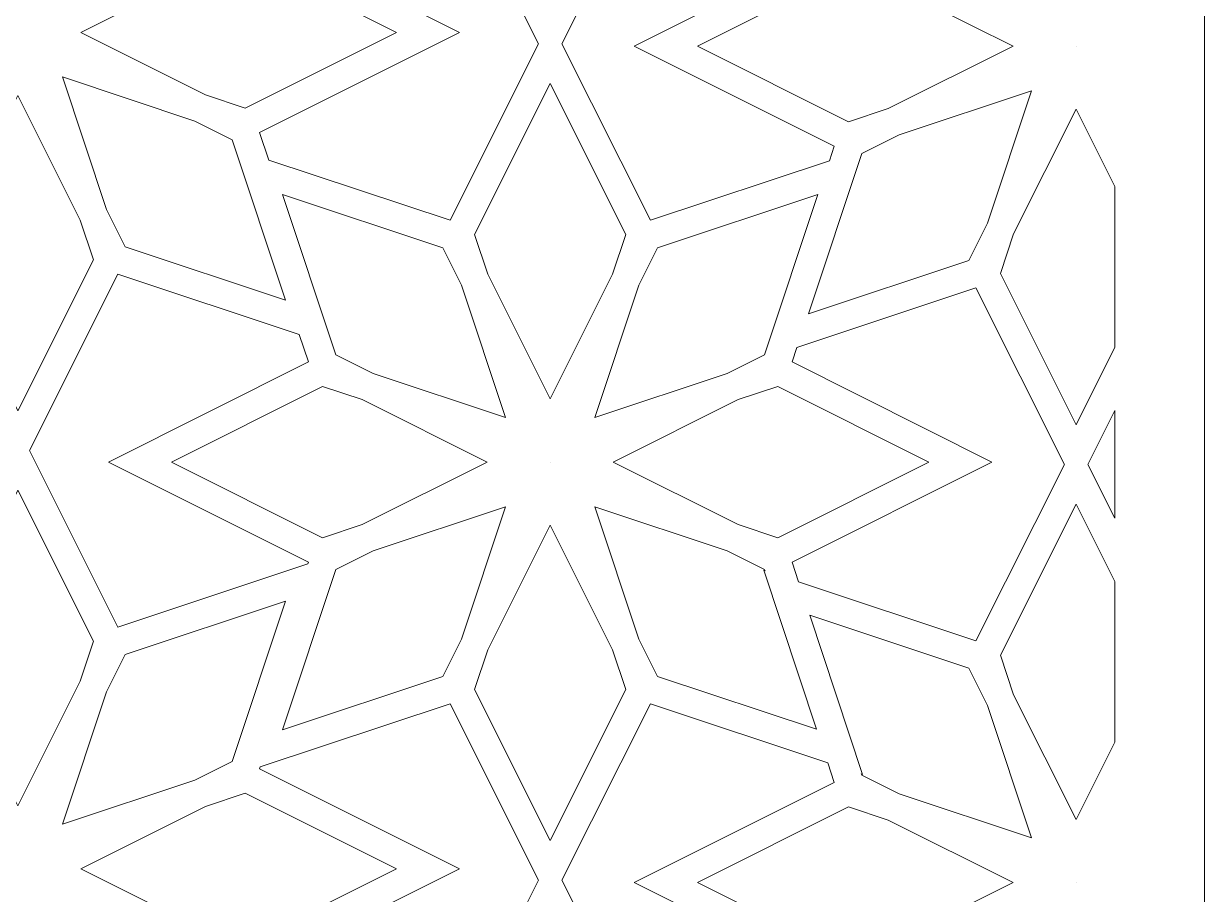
# Model space of a CAD drawing. Header units: centimetres. Extents: x -9.9 to 5.1, y -1.5 to 12.
# Drawn here: x -6.361 to -2.847, y 6.206 to 8.799 of the extents above; entities that cross this region are included whole.
import ezdxf

# ---------------------------------------------------------------- set-up
doc = ezdxf.new("R2010")
doc.units = ezdxf.units.CM
doc.header["$MEASUREMENT"] = 0
doc.layers.add('layer 1', color=7, linetype='Continuous')

msp = doc.modelspace()

# ---------------------------------------------------------------- linework, layer by layer
at = {"layer": 'layer 1', "color": 177, "lineweight": 9}
for points, knots in [([(-9.90262, -1.50302), (-9.90262, -1.50302), (-9.90262, -1.40247), (-9.90262, -1.40247), (-9.90262, -1.40247), (-9.90262, -1.40247), (-9.90262, -1.28287), (-9.90262, -1.28287), (-9.90262, -1.28287), (-9.90262, -1.28287), (-9.90262, -1.09513), (-9.90262, -1.09513), (-9.90262, -1.09513), (-9.90262, -1.09513), (-9.90262, -0.97553), (-9.90262, -0.97553), (-9.90262, -0.97553), (-9.90262, -0.97553), (-9.90262, -0.53225), (-9.90262, -0.53225), (-9.90262, -0.53225), (-9.90262, -0.53225), (-9.90262, -0.4436), (-9.90262, -0.4436), (-9.90262, -0.4436), (-9.90262, -0.4436), (-9.90262, 0.00048), (-9.90262, 0.00048), (-9.90262, 0.00048), (-9.90262, 0.00048), (-9.90262, 0.12554), (-9.90262, 0.12554), (-9.90262, 0.12554), (-9.90262, 0.12554), (-9.90262, 0.55598), (-9.90262, 0.55598), (-9.90262, 0.55598), (-9.90262, 0.55598), (-9.90262, 0.64463), (-9.90262, 0.64463), (-9.90262, 0.64463), (-9.90262, 0.64463), (-9.90262, 1.08791), (-9.90262, 1.08791), (-9.90262, 1.08791), (-9.90262, 1.08791), (-9.90262, 1.20751), (-9.90262, 1.20751), (-9.90262, 1.20751), (-9.90262, 1.20751), (-9.90262, 1.39525), (-9.90262, 1.39525), (-9.90262, 1.39525), (-9.90262, 1.39525), (-9.90262, 1.51485), (-9.90262, 1.51485), (-9.90262, 1.51485), (-9.90262, 1.51485), (-9.90262, 1.95812), (-9.90262, 1.95812), (-9.90262, 1.95812), (-9.90262, 1.95812), (-9.90262, 2.04678), (-9.90262, 2.04678), (-9.90262, 2.04678), (-9.90262, 2.04678), (-9.90262, 2.49085), (-9.90262, 2.49085), (-9.90262, 2.49085), (-9.90262, 2.49085), (-9.90262, 2.61591), (-9.90262, 2.61591), (-9.90262, 2.61591), (-9.90262, 2.61591), (-9.90262, 3.04637), (-9.90262, 3.04637), (-9.90262, 3.04637), (-9.90262, 3.04637), (-9.90262, 3.13502), (-9.90262, 3.13502), (-9.90262, 3.13502), (-9.90262, 3.13502), (-9.90262, 3.5783), (-9.90262, 3.5783), (-9.90262, 3.5783), (-9.90262, 3.5783), (-9.90262, 3.6979), (-9.90262, 3.6979), (-9.90262, 3.6979), (-9.90262, 3.6979), (-9.90262, 3.88564), (-9.90262, 3.88564), (-9.90262, 3.88564), (-9.90262, 3.88564), (-9.90262, 4.00523), (-9.90262, 4.00523), (-9.90262, 4.00523), (-9.90262, 4.00523), (-9.90262, 4.44851), (-9.90262, 4.44851), (-9.90262, 4.44851), (-9.90262, 4.44851), (-9.90262, 4.53717), (-9.90262, 4.53717), (-9.90262, 4.53717), (-9.90262, 4.53717), (-9.90262, 4.98124), (-9.90262, 4.98124), (-9.90262, 4.98124), (-9.90262, 4.98124), (-9.90262, 5.10631), (-9.90262, 5.10631), (-9.90262, 5.10631), (-9.90262, 5.10631), (-9.90262, 5.53674), (-9.90262, 5.53674), (-9.90262, 5.53674), (-9.90262, 5.53674), (-9.90262, 5.6254), (-9.90262, 5.6254), (-9.90262, 5.6254), (-9.90262, 5.6254), (-9.90262, 6.06868), (-9.90262, 6.06868), (-9.90262, 6.06868), (-9.90262, 6.06868), (-9.90262, 6.18827), (-9.90262, 6.18827), (-9.90262, 6.18827), (-9.90262, 6.18827), (-9.90262, 6.37601), (-9.90262, 6.37601), (-9.90262, 6.37601), (-9.90262, 6.37601), (-9.90262, 6.49561), (-9.90262, 6.49561), (-9.90262, 6.49561), (-9.90262, 6.49561), (-9.90262, 6.93889), (-9.90262, 6.93889), (-9.90262, 6.93889), (-9.90262, 6.93889), (-9.90262, 7.02755), (-9.90262, 7.02755), (-9.90262, 7.02755), (-9.90262, 7.02755), (-9.90262, 7.47161), (-9.90262, 7.47161), (-9.90262, 7.47161), (-9.90262, 7.47161), (-9.90262, 7.59668), (-9.90262, 7.59668), (-9.90262, 7.59668), (-9.90262, 7.59668), (-9.90262, 8.02713), (-9.90262, 8.02713), (-9.90262, 8.02713), (-9.90262, 8.02713), (-9.90262, 8.11579), (-9.90262, 8.11579), (-9.90262, 8.11579), (-9.90262, 8.11579), (-9.90262, 8.55907), (-9.90262, 8.55907), (-9.90262, 8.55907), (-9.90262, 8.55907), (-9.90262, 8.67866), (-9.90262, 8.67866), (-9.90262, 8.67866), (-9.90262, 8.67866), (-9.90262, 8.8664), (-9.90262, 8.8664), (-9.90262, 8.8664), (-9.90262, 8.8664), (-9.90262, 8.986), (-9.90262, 8.986), (-9.90262, 8.986), (-9.90262, 8.986), (-9.90262, 9.42928), (-9.90262, 9.42928), (-9.90262, 9.42928), (-9.90262, 9.42928), (-9.90262, 9.51794), (-9.90262, 9.51794), (-9.90262, 9.51794), (-9.90262, 9.51794), (-9.90262, 9.96201), (-9.90262, 9.96201), (-9.90262, 9.96201), (-9.90262, 9.96201), (-9.90262, 10.08707), (-9.90262, 10.08707), (-9.90262, 10.08707), (-9.90262, 10.08707), (-9.90262, 10.51751), (-9.90262, 10.51751), (-9.90262, 10.51751), (-9.90262, 10.51751), (-9.90262, 10.60617), (-9.90262, 10.60617), (-9.90262, 10.60617), (-9.90262, 10.60617), (-9.90262, 11.04944), (-9.90262, 11.04944), (-9.90262, 11.04944), (-9.90262, 11.04944), (-9.90262, 11.16904), (-9.90262, 11.16904), (-9.90262, 11.16904), (-9.90262, 11.16904), (-9.90262, 11.35678), (-9.90262, 11.35678), (-9.90262, 11.35678), (-9.90262, 11.35678), (-9.90262, 11.47638), (-9.90262, 11.47638), (-9.90262, 11.47638), (-9.90262, 11.47638), (-9.90262, 11.91966), (-9.90262, 11.91966), (-9.90262, 11.91966), (-9.90262, 11.91966), (-9.90262, 11.9877), (-9.90262, 11.9877), (-9.90262, 11.9877), (-9.90262, 11.9877), (-2.84661, 11.9877), (-2.84661, 11.9877), (-2.84661, 11.9877), (-2.84661, 11.9877), (-2.84661, 11.96951), (-2.84661, 11.96951), (-2.84661, 11.96951), (-2.84661, 11.96951), (-2.84661, 11.88086), (-2.84661, 11.88086), (-2.84661, 11.88086), (-2.84661, 11.88086), (-2.84661, 11.43758), (-2.84661, 11.43758), (-2.84661, 11.43758), (-2.84661, 11.43758), (-2.84661, 11.31906), (-2.84661, 11.31906), (-2.84661, 11.31906), (-2.84661, 11.31906), (-2.84661, 11.1249), (-2.84661, 11.1249), (-2.84661, 11.1249), (-2.84661, 11.1249), (-2.84661, 11.00638), (-2.84661, 11.00638), (-2.84661, 11.00638), (-2.84661, 11.00638), (-2.84661, 10.56311), (-2.84661, 10.56311), (-2.84661, 10.56311), (-2.84661, 10.56311), (-2.84661, 10.47445), (-2.84661, 10.47445), (-2.84661, 10.47445), (-2.84661, 10.47445), (-2.84661, 10.04616), (-2.84661, 10.04616), (-2.84661, 10.04616), (-2.84661, 10.04616), (-2.84661, 9.92103), (-2.84661, 9.92103), (-2.84661, 9.92103), (-2.84661, 9.92103), (-2.84661, 9.47912), (-2.84661, 9.47912), (-2.84661, 9.47912), (-2.84661, 9.47912), (-2.84661, 9.39046), (-2.84661, 9.39046), (-2.84661, 9.39046), (-2.84661, 9.39046), (-2.84661, 8.94719), (-2.84661, 8.94719), (-2.84661, 8.94719), (-2.84661, 8.94719), (-2.84661, 8.82867), (-2.84661, 8.82867), (-2.84661, 8.82867), (-2.84661, 8.82867), (-2.84661, 8.63451), (-2.84661, 8.63451), (-2.84661, 8.63451), (-2.84661, 8.63451), (-2.84661, 8.51599), (-2.84661, 8.51599), (-2.84661, 8.51599), (-2.84661, 8.51599), (-2.84661, 8.07271), (-2.84661, 8.07271), (-2.84661, 8.07271), (-2.84661, 8.07271), (-2.84661, 7.98406), (-2.84661, 7.98406), (-2.84661, 7.98406), (-2.84661, 7.98406), (-2.84661, 7.55579), (-2.84661, 7.55579), (-2.84661, 7.55579), (-2.84661, 7.55579), (-2.84661, 7.43065), (-2.84661, 7.43065), (-2.84661, 7.43065), (-2.84661, 7.43065), (-2.84661, 6.98874), (-2.84661, 6.98874), (-2.84661, 6.98874), (-2.84661, 6.98874), (-2.84661, 6.90009), (-2.84661, 6.90009), (-2.84661, 6.90009), (-2.84661, 6.90009), (-2.84661, 6.45681), (-2.84661, 6.45681), (-2.84661, 6.45681), (-2.84661, 6.45681), (-2.84661, 6.33829), (-2.84661, 6.33829), (-2.84661, 6.33829), (-2.84661, 6.33829), (-2.84661, 6.14413), (-2.84661, 6.14413), (-2.84661, 6.14413), (-2.84661, 6.14413), (-2.84661, 6.02561), (-2.84661, 6.02561), (-2.84661, 6.02561), (-2.84661, 6.02561), (-2.84661, 5.58234), (-2.84661, 5.58234), (-2.84661, 5.58234), (-2.84661, 5.58234), (-2.84661, 5.49368), (-2.84661, 5.49368), (-2.84661, 5.49368), (-2.84661, 5.49368), (-2.84661, 5.0654), (-2.84661, 5.0654), (-2.84661, 5.0654), (-2.84661, 5.0654), (-2.84661, 4.94026), (-2.84661, 4.94026), (-2.84661, 4.94026), (-2.84661, 4.94026), (-2.84661, 4.49835), (-2.84661, 4.49835), (-2.84661, 4.49835), (-2.84661, 4.49835), (-2.84661, 4.4097), (-2.84661, 4.4097), (-2.84661, 4.4097), (-2.84661, 4.4097), (-2.84661, 3.96642), (-2.84661, 3.96642), (-2.84661, 3.96642), (-2.84661, 3.96642), (-2.84661, 3.8479), (-2.84661, 3.8479), (-2.84661, 3.8479), (-2.84661, 3.8479), (-2.84661, 3.65375), (-2.84661, 3.65375), (-2.84661, 3.65375), (-2.84661, 3.65375), (-2.84661, 3.53523), (-2.84661, 3.53523), (-2.84661, 3.53523), (-2.84661, 3.53523), (-2.84661, 3.09195), (-2.84661, 3.09195), (-2.84661, 3.09195), (-2.84661, 3.09195), (-2.84661, 3.00329), (-2.84661, 3.00329), (-2.84661, 3.00329), (-2.84661, 3.00329), (-2.84661, 2.57502), (-2.84661, 2.57502), (-2.84661, 2.57502), (-2.84661, 2.57502), (-2.84661, 2.44988), (-2.84661, 2.44988), (-2.84661, 2.44988), (-2.84661, 2.44988), (-2.84661, 2.00798), (-2.84661, 2.00798), (-2.84661, 2.00798), (-2.84661, 2.00798), (-2.84661, 1.91932), (-2.84661, 1.91932), (-2.84661, 1.91932), (-2.84661, 1.91932), (-2.84661, 1.47604), (-2.84661, 1.47604), (-2.84661, 1.47604), (-2.84661, 1.47604), (-2.84661, 1.35752), (-2.84661, 1.35752), (-2.84661, 1.35752), (-2.84661, 1.35752), (-2.84661, 1.16337), (-2.84661, 1.16337), (-2.84661, 1.16337), (-2.84661, 1.16337), (-2.84661, 1.04485), (-2.84661, 1.04485), (-2.84661, 1.04485), (-2.84661, 1.04485), (-2.84661, 0.60157), (-2.84661, 0.60157), (-2.84661, 0.60157), (-2.84661, 0.60157), (-2.84661, 0.51291), (-2.84661, 0.51291), (-2.84661, 0.51291), (-2.84661, 0.51291), (-2.84661, 0.08463), (-2.84661, 0.08463), (-2.84661, 0.08463), (-2.84661, 0.08463), (-2.84661, -0.04051), (-2.84661, -0.04051), (-2.84661, -0.04051), (-2.84661, -0.04051), (-2.84661, -0.48241), (-2.84661, -0.48241), (-2.84661, -0.48241), (-2.84661, -0.48241), (-2.84661, -0.57107), (-2.84661, -0.57107), (-2.84661, -0.57107), (-2.84661, -0.57107), (-2.84661, -1.01435), (-2.84661, -1.01435), (-2.84661, -1.01435), (-2.84661, -1.01435), (-2.84661, -1.13286), (-2.84661, -1.13286), (-2.84661, -1.13286), (-2.84661, -1.13286), (-2.84661, -1.32702), (-2.84661, -1.32702), (-2.84661, -1.32702), (-2.84661, -1.32702), (-2.84661, -1.44554), (-2.84661, -1.44554), (-2.84661, -1.44554), (-2.84661, -1.44554), (-2.84661, -1.50302), (-2.84661, -1.50302), (-2.84661, -1.50302), (-2.84661, -1.50302), (-9.90262, -1.50302), (-9.90262, -1.50302)], [0, 0, 0, 0, 0.0086207, 0.0086207, 0.0086207, 0.0086207, 0.0172414, 0.0172414, 0.0172414, 0.0172414, 0.0258621, 0.0258621, 0.0258621, 0.0258621, 0.0344828, 0.0344828, 0.0344828, 0.0344828, 0.0431034, 0.0431034, 0.0431034, 0.0431034, 0.0517241, 0.0517241, 0.0517241, 0.0517241, 0.0603448, 0.0603448, 0.0603448, 0.0603448, 0.0689655, 0.0689655, 0.0689655, 0.0689655, 0.0775862, 0.0775862, 0.0775862, 0.0775862, 0.0862069, 0.0862069, 0.0862069, 0.0862069, 0.0948276, 0.0948276, 0.0948276, 0.0948276, 0.1034483, 0.1034483, 0.1034483, 0.1034483, 0.112069, 0.112069, 0.112069, 0.112069, 0.1206897, 0.1206897, 0.1206897, 0.1206897, 0.1293103, 0.1293103, 0.1293103, 0.1293103, 0.137931, 0.137931, 0.137931, 0.137931, 0.1465517, 0.1465517, 0.1465517, 0.1465517, 0.1551724, 0.1551724, 0.1551724, 0.1551724, 0.1637931, 0.1637931, 0.1637931, 0.1637931, 0.1724138, 0.1724138, 0.1724138, 0.1724138, 0.1810345, 0.1810345, 0.1810345, 0.1810345, 0.1896552, 0.1896552, 0.1896552, 0.1896552, 0.1982759, 0.1982759, 0.1982759, 0.1982759, 0.2068966, 0.2068966, 0.2068966, 0.2068966, 0.2155172, 0.2155172, 0.2155172, 0.2155172, 0.2241379, 0.2241379, 0.2241379, 0.2241379, 0.2327586, 0.2327586, 0.2327586, 0.2327586, 0.2413793, 0.2413793, 0.2413793, 0.2413793, 0.25, 0.25, 0.25, 0.25, 0.2586207, 0.2586207, 0.2586207, 0.2586207, 0.2672414, 0.2672414, 0.2672414, 0.2672414, 0.2758621, 0.2758621, 0.2758621, 0.2758621, 0.2844828, 0.2844828, 0.2844828, 0.2844828, 0.2931034, 0.2931034, 0.2931034, 0.2931034, 0.3017241, 0.3017241, 0.3017241, 0.3017241, 0.3103448, 0.3103448, 0.3103448, 0.3103448, 0.3189655, 0.3189655, 0.3189655, 0.3189655, 0.3275862, 0.3275862, 0.3275862, 0.3275862, 0.3362069, 0.3362069, 0.3362069, 0.3362069, 0.3448276, 0.3448276, 0.3448276, 0.3448276, 0.3534483, 0.3534483, 0.3534483, 0.3534483, 0.362069, 0.362069, 0.362069, 0.362069, 0.3706897, 0.3706897, 0.3706897, 0.3706897, 0.3793103, 0.3793103, 0.3793103, 0.3793103, 0.387931, 0.387931, 0.387931, 0.387931, 0.3965517, 0.3965517, 0.3965517, 0.3965517, 0.4051724, 0.4051724, 0.4051724, 0.4051724, 0.4137931, 0.4137931, 0.4137931, 0.4137931, 0.4224138, 0.4224138, 0.4224138, 0.4224138, 0.4310345, 0.4310345, 0.4310345, 0.4310345, 0.4396552, 0.4396552, 0.4396552, 0.4396552, 0.4482759, 0.4482759, 0.4482759, 0.4482759, 0.4568966, 0.4568966, 0.4568966, 0.4568966, 0.4655172, 0.4655172, 0.4655172, 0.4655172, 0.4741379, 0.4741379, 0.4741379, 0.4741379, 0.4827586, 0.4827586, 0.4827586, 0.4827586, 0.4913793, 0.4913793, 0.4913793, 0.4913793, 0.5, 0.5, 0.5, 0.5, 0.5086207, 0.5086207, 0.5086207, 0.5086207, 0.5172414, 0.5172414, 0.5172414, 0.5172414, 0.5258621, 0.5258621, 0.5258621, 0.5258621, 0.5344828, 0.5344828, 0.5344828, 0.5344828, 0.5431034, 0.5431034, 0.5431034, 0.5431034, 0.5517241, 0.5517241, 0.5517241, 0.5517241, 0.5603448, 0.5603448, 0.5603448, 0.5603448, 0.5689655, 0.5689655, 0.5689655, 0.5689655, 0.5775862, 0.5775862, 0.5775862, 0.5775862, 0.5862069, 0.5862069, 0.5862069, 0.5862069, 0.5948276, 0.5948276, 0.5948276, 0.5948276, 0.6034483, 0.6034483, 0.6034483, 0.6034483, 0.612069, 0.612069, 0.612069, 0.612069, 0.6206897, 0.6206897, 0.6206897, 0.6206897, 0.6293103, 0.6293103, 0.6293103, 0.6293103, 0.637931, 0.637931, 0.637931, 0.637931, 0.6465517, 0.6465517, 0.6465517, 0.6465517, 0.6551724, 0.6551724, 0.6551724, 0.6551724, 0.6637931, 0.6637931, 0.6637931, 0.6637931, 0.6724138, 0.6724138, 0.6724138, 0.6724138, 0.6810345, 0.6810345, 0.6810345, 0.6810345, 0.6896552, 0.6896552, 0.6896552, 0.6896552, 0.6982759, 0.6982759, 0.6982759, 0.6982759, 0.7068966, 0.7068966, 0.7068966, 0.7068966, 0.7155172, 0.7155172, 0.7155172, 0.7155172, 0.7241379, 0.7241379, 0.7241379, 0.7241379, 0.7327586, 0.7327586, 0.7327586, 0.7327586, 0.7413793, 0.7413793, 0.7413793, 0.7413793, 0.75, 0.75, 0.75, 0.75, 0.7586207, 0.7586207, 0.7586207, 0.7586207, 0.7672414, 0.7672414, 0.7672414, 0.7672414, 0.7758621, 0.7758621, 0.7758621, 0.7758621, 0.7844828, 0.7844828, 0.7844828, 0.7844828, 0.7931034, 0.7931034, 0.7931034, 0.7931034, 0.8017241, 0.8017241, 0.8017241, 0.8017241, 0.8103448, 0.8103448, 0.8103448, 0.8103448, 0.8189655, 0.8189655, 0.8189655, 0.8189655, 0.8275862, 0.8275862, 0.8275862, 0.8275862, 0.8362069, 0.8362069, 0.8362069, 0.8362069, 0.8448276, 0.8448276, 0.8448276, 0.8448276, 0.8534483, 0.8534483, 0.8534483, 0.8534483, 0.862069, 0.862069, 0.862069, 0.862069, 0.8706897, 0.8706897, 0.8706897, 0.8706897, 0.8793103, 0.8793103, 0.8793103, 0.8793103, 0.887931, 0.887931, 0.887931, 0.887931, 0.8965517, 0.8965517, 0.8965517, 0.8965517, 0.9051724, 0.9051724, 0.9051724, 0.9051724, 0.9137931, 0.9137931, 0.9137931, 0.9137931, 0.9224138, 0.9224138, 0.9224138, 0.9224138, 0.9310345, 0.9310345, 0.9310345, 0.9310345, 0.9396552, 0.9396552, 0.9396552, 0.9396552, 0.9482759, 0.9482759, 0.9482759, 0.9482759, 0.9568966, 0.9568966, 0.9568966, 0.9568966, 0.9655172, 0.9655172, 0.9655172, 0.9655172, 0.9741379, 0.9741379, 0.9741379, 0.9741379, 0.9827586, 0.9827586, 0.9827586, 0.9827586, 1, 1, 1, 1]), ([(-5.65691, 9.07593), (-5.65691, 9.07593), (-5.09183, 9.26386), (-5.09183, 9.26386), (-5.09183, 9.26386), (-5.09183, 9.26386), (-4.82867, 8.73841), (-4.82867, 8.73841), (-4.82867, 8.73841), (-4.82867, 8.73841), (-5.09183, 8.21296), (-5.09183, 8.21296), (-5.09183, 8.21296), (-5.09183, 8.21296), (-5.6314, 8.3924), (-5.6314, 8.3924), (-5.6314, 8.3924), (-5.6314, 8.3924), (-5.65867, 8.4744), (-5.65867, 8.4744), (-5.65867, 8.4744), (-5.65867, 8.4744), (-5.06342, 8.77253), (-5.06342, 8.77253), (-5.06342, 8.77253), (-5.06342, 8.77253), (-5.65866, 9.07065), (-5.65866, 9.07065), (-5.65866, 9.07065), (-5.65866, 9.07065), (-5.65691, 9.07593), (-5.65691, 9.07593)], [0, 0, 0, 0, 0.1111111, 0.1111111, 0.1111111, 0.1111111, 0.2222222, 0.2222222, 0.2222222, 0.2222222, 0.3333333, 0.3333333, 0.3333333, 0.3333333, 0.4444444, 0.4444444, 0.4444444, 0.4444444, 0.5555556, 0.5555556, 0.5555556, 0.5555556, 0.6666667, 0.6666667, 0.6666667, 0.6666667, 0.7777778, 0.7777778, 0.7777778, 0.7777778, 1, 1, 1, 1]), ([(-4.75875, 8.73841), (-4.75875, 8.73841), (-4.49558, 9.26386), (-4.49558, 9.26386), (-4.49558, 9.26386), (-4.49558, 9.26386), (-3.96749, 9.08823), (-3.96749, 9.08823), (-3.96749, 9.08823), (-3.96749, 9.08823), (-3.94804, 9.02972), (-3.94804, 9.02972), (-3.94804, 9.02972), (-3.94804, 9.02972), (-4.54329, 8.73159), (-4.54329, 8.73159), (-4.54329, 8.73159), (-4.54329, 8.73159), (-3.94804, 8.43347), (-3.94804, 8.43347), (-3.94804, 8.43347), (-3.94804, 8.43347), (-3.96241, 8.39028), (-3.96241, 8.39028), (-3.96241, 8.39028), (-3.96241, 8.39028), (-4.49558, 8.21296), (-4.49558, 8.21296), (-4.49558, 8.21296), (-4.49558, 8.21296), (-4.75875, 8.73841), (-4.75875, 8.73841)], [0, 0, 0, 0, 0.1111111, 0.1111111, 0.1111111, 0.1111111, 0.2222222, 0.2222222, 0.2222222, 0.2222222, 0.3333333, 0.3333333, 0.3333333, 0.3333333, 0.4444444, 0.4444444, 0.4444444, 0.4444444, 0.5555556, 0.5555556, 0.5555556, 0.5555556, 0.6666667, 0.6666667, 0.6666667, 0.6666667, 0.7777778, 0.7777778, 0.7777778, 0.7777778, 1, 1, 1, 1]), ([(-5.70106, 8.9978), (-5.70106, 8.9978), (-5.81924, 8.95849), (-5.81924, 8.95849), (-5.81924, 8.95849), (-5.81924, 8.95849), (-6.19055, 8.77253), (-6.19055, 8.77253), (-6.19055, 8.77253), (-6.19055, 8.77253), (-5.81925, 8.58656), (-5.81925, 8.58656), (-5.81925, 8.58656), (-5.81925, 8.58656), (-5.70106, 8.54725), (-5.70106, 8.54725), (-5.70106, 8.54725), (-5.70106, 8.54725), (-5.25127, 8.77253), (-5.25127, 8.77253), (-5.25127, 8.77253), (-5.25127, 8.77253), (-5.70106, 8.9978), (-5.70106, 8.9978)], [0, 0, 0, 0, 0.1428571, 0.1428571, 0.1428571, 0.1428571, 0.2857143, 0.2857143, 0.2857143, 0.2857143, 0.4285714, 0.4285714, 0.4285714, 0.4285714, 0.5714286, 0.5714286, 0.5714286, 0.5714286, 0.7142857, 0.7142857, 0.7142857, 0.7142857, 1, 1, 1, 1]), ([(-3.78746, 8.91756), (-3.78746, 8.91756), (-3.90564, 8.95687), (-3.90564, 8.95687), (-3.90564, 8.95687), (-3.90564, 8.95687), (-4.35543, 8.73159), (-4.35543, 8.73159), (-4.35543, 8.73159), (-4.35543, 8.73159), (-3.90564, 8.50632), (-3.90564, 8.50632), (-3.90564, 8.50632), (-3.90564, 8.50632), (-3.78746, 8.54563), (-3.78746, 8.54563), (-3.78746, 8.54563), (-3.78746, 8.54563), (-3.41616, 8.73159), (-3.41616, 8.73159), (-3.41616, 8.73159), (-3.41616, 8.73159), (-3.78746, 8.91756), (-3.78746, 8.91756)], [0, 0, 0, 0, 0.1428571, 0.1428571, 0.1428571, 0.1428571, 0.2857143, 0.2857143, 0.2857143, 0.2857143, 0.4285714, 0.4285714, 0.4285714, 0.4285714, 0.5714286, 0.5714286, 0.5714286, 0.5714286, 0.7142857, 0.7142857, 0.7142857, 0.7142857, 1, 1, 1, 1]), ([(-3.22831, 8.7316), (-3.22831, 8.7316), (-3.2283, 8.73159), (-3.2283, 8.73159), (-3.2283, 8.73159), (-3.2283, 8.73159), (-3.22831, 8.73159), (-3.22831, 8.73159), (-3.22831, 8.73159), (-3.22831, 8.73159), (-3.22831, 8.73159), (-3.22831, 8.73159), (-3.22831, 8.73159), (-3.22831, 8.73159), (-3.22831, 8.73158), (-3.22831, 8.73158), (-3.22831, 8.73158), (-3.22831, 8.73158), (-3.22831, 8.73159), (-3.22831, 8.73159), (-3.22831, 8.73159), (-3.22831, 8.73159), (-3.2283, 8.73158), (-3.2283, 8.73158), (-3.2283, 8.73158), (-3.2283, 8.73158), (-3.2283, 8.73159), (-3.2283, 8.73159), (-3.2283, 8.73159), (-3.2283, 8.73159), (-3.22829, 8.73159), (-3.22829, 8.73159), (-3.22829, 8.73159), (-3.22829, 8.73159), (-3.2283, 8.73159), (-3.2283, 8.73159), (-3.2283, 8.73159), (-3.2283, 8.73159), (-3.22829, 8.73159), (-3.22829, 8.73159), (-3.22829, 8.73159), (-3.22829, 8.73159), (-3.2283, 8.73159), (-3.2283, 8.73159), (-3.2283, 8.73159), (-3.2283, 8.73159), (-3.22829, 8.7316), (-3.22829, 8.7316), (-3.22829, 8.7316), (-3.22829, 8.7316), (-3.2283, 8.73159), (-3.2283, 8.73159), (-3.2283, 8.73159), (-3.2283, 8.73159), (-3.2283, 8.73161), (-3.2283, 8.73161), (-3.2283, 8.73161), (-3.2283, 8.73161), (-3.2283, 8.7316), (-3.2283, 8.7316), (-3.2283, 8.7316), (-3.2283, 8.7316), (-3.22831, 8.7316), (-3.22831, 8.7316)], [0, 0, 0, 0, 0.0588235, 0.0588235, 0.0588235, 0.0588235, 0.1176471, 0.1176471, 0.1176471, 0.1176471, 0.1764706, 0.1764706, 0.1764706, 0.1764706, 0.2352941, 0.2352941, 0.2352941, 0.2352941, 0.2941176, 0.2941176, 0.2941176, 0.2941176, 0.3529412, 0.3529412, 0.3529412, 0.3529412, 0.4117647, 0.4117647, 0.4117647, 0.4117647, 0.4705882, 0.4705882, 0.4705882, 0.4705882, 0.5294118, 0.5294118, 0.5294118, 0.5294118, 0.5882353, 0.5882353, 0.5882353, 0.5882353, 0.6470588, 0.6470588, 0.6470588, 0.6470588, 0.7058824, 0.7058824, 0.7058824, 0.7058824, 0.7647059, 0.7647059, 0.7647059, 0.7647059, 0.8235294, 0.8235294, 0.8235294, 0.8235294, 0.8823529, 0.8823529, 0.8823529, 0.8823529, 1, 1, 1, 1]), ([(-5.74016, 8.45287), (-5.74016, 8.45287), (-5.85151, 8.50864), (-5.85151, 8.50864), (-5.85151, 8.50864), (-5.85151, 8.50864), (-6.24557, 8.63969), (-6.24557, 8.63969), (-6.24557, 8.63969), (-6.24557, 8.63969), (-6.11452, 8.24565), (-6.11452, 8.24565), (-6.11452, 8.24565), (-6.11452, 8.24565), (-6.05874, 8.13428), (-6.05874, 8.13428), (-6.05874, 8.13428), (-6.05874, 8.13428), (-5.5814, 7.97552), (-5.5814, 7.97552), (-5.5814, 7.97552), (-5.5814, 7.97552), (-5.74016, 8.45287), (-5.74016, 8.45287)], [0, 0, 0, 0, 0.1428571, 0.1428571, 0.1428571, 0.1428571, 0.2857143, 0.2857143, 0.2857143, 0.2857143, 0.4285714, 0.4285714, 0.4285714, 0.4285714, 0.5714286, 0.5714286, 0.5714286, 0.5714286, 0.7142857, 0.7142857, 0.7142857, 0.7142857, 1, 1, 1, 1]), ([(-5.01898, 8.17056), (-5.01898, 8.17056), (-4.97968, 8.05238), (-4.97968, 8.05238), (-4.97968, 8.05238), (-4.97968, 8.05238), (-4.79371, 7.68107), (-4.79371, 7.68107), (-4.79371, 7.68107), (-4.79371, 7.68107), (-4.60774, 8.05237), (-4.60774, 8.05237), (-4.60774, 8.05237), (-4.60774, 8.05237), (-4.56843, 8.17056), (-4.56843, 8.17056), (-4.56843, 8.17056), (-4.56843, 8.17056), (-4.79371, 8.62035), (-4.79371, 8.62035), (-4.79371, 8.62035), (-4.79371, 8.62035), (-5.01898, 8.17056), (-5.01898, 8.17056)], [0, 0, 0, 0, 0.1428571, 0.1428571, 0.1428571, 0.1428571, 0.2857143, 0.2857143, 0.2857143, 0.2857143, 0.4285714, 0.4285714, 0.4285714, 0.4285714, 0.5714286, 0.5714286, 0.5714286, 0.5714286, 0.7142857, 0.7142857, 0.7142857, 0.7142857, 1, 1, 1, 1]), ([(-6.15314, 8.09518), (-6.15314, 8.09518), (-6.19244, 8.21337), (-6.19244, 8.21337), (-6.19244, 8.21337), (-6.19244, 8.21337), (-6.37841, 8.58468), (-6.37841, 8.58468), (-6.37841, 8.58468), (-6.37841, 8.58468), (-6.56437, 8.21337), (-6.56437, 8.21337), (-6.56437, 8.21337), (-6.56437, 8.21337), (-6.60368, 8.09518), (-6.60368, 8.09518), (-6.60368, 8.09518), (-6.60368, 8.09518), (-6.37841, 7.6454), (-6.37841, 7.6454), (-6.37841, 7.6454), (-6.37841, 7.6454), (-6.15314, 8.09518), (-6.15314, 8.09518)], [0, 0, 0, 0, 0.1428571, 0.1428571, 0.1428571, 0.1428571, 0.2857143, 0.2857143, 0.2857143, 0.2857143, 0.4285714, 0.4285714, 0.4285714, 0.4285714, 0.5714286, 0.5714286, 0.5714286, 0.5714286, 0.7142857, 0.7142857, 0.7142857, 0.7142857, 1, 1, 1, 1]), ([(-3.54796, 8.09335), (-3.54796, 8.09335), (-3.49219, 8.20471), (-3.49219, 8.20471), (-3.49219, 8.20471), (-3.49219, 8.20471), (-3.36113, 8.59876), (-3.36113, 8.59876), (-3.36113, 8.59876), (-3.36113, 8.59876), (-3.75518, 8.46771), (-3.75518, 8.46771), (-3.75518, 8.46771), (-3.75518, 8.46771), (-3.86655, 8.41193), (-3.86655, 8.41193), (-3.86655, 8.41193), (-3.86655, 8.41193), (-4.0253, 7.93459), (-4.0253, 7.93459), (-4.0253, 7.93459), (-4.0253, 7.93459), (-3.54796, 8.09335), (-3.54796, 8.09335)], [0, 0, 0, 0, 0.1428571, 0.1428571, 0.1428571, 0.1428571, 0.2857143, 0.2857143, 0.2857143, 0.2857143, 0.4285714, 0.4285714, 0.4285714, 0.4285714, 0.5714286, 0.5714286, 0.5714286, 0.5714286, 0.7142857, 0.7142857, 0.7142857, 0.7142857, 1, 1, 1, 1]), ([(-3.11288, 8.31328), (-3.11288, 8.31328), (-3.2283, 8.54374), (-3.2283, 8.54374), (-3.2283, 8.54374), (-3.2283, 8.54374), (-3.41427, 8.17244), (-3.41427, 8.17244), (-3.41427, 8.17244), (-3.41427, 8.17244), (-3.45358, 8.05425), (-3.45358, 8.05425), (-3.45358, 8.05425), (-3.45358, 8.05425), (-3.22831, 7.60446), (-3.22831, 7.60446), (-3.22831, 7.60446), (-3.22831, 7.60446), (-3.11288, 7.83492), (-3.11288, 7.83492), (-3.11288, 7.83492), (-3.11288, 7.83492), (-3.11288, 8.31328), (-3.11288, 8.31328)], [0, 0, 0, 0, 0.1428571, 0.1428571, 0.1428571, 0.1428571, 0.2857143, 0.2857143, 0.2857143, 0.2857143, 0.4285714, 0.4285714, 0.4285714, 0.4285714, 0.5714286, 0.5714286, 0.5714286, 0.5714286, 0.7142857, 0.7142857, 0.7142857, 0.7142857, 1, 1, 1, 1]), ([(-5.43196, 7.81288), (-5.43196, 7.81288), (-5.3206, 7.75711), (-5.3206, 7.75711), (-5.3206, 7.75711), (-5.3206, 7.75711), (-4.92654, 7.62605), (-4.92654, 7.62605), (-4.92654, 7.62605), (-4.92654, 7.62605), (-5.0576, 8.0201), (-5.0576, 8.0201), (-5.0576, 8.0201), (-5.0576, 8.0201), (-5.11337, 8.13147), (-5.11337, 8.13147), (-5.11337, 8.13147), (-5.11337, 8.13147), (-5.59071, 8.29022), (-5.59071, 8.29022), (-5.59071, 8.29022), (-5.59071, 8.29022), (-5.43196, 7.81288), (-5.43196, 7.81288)], [0, 0, 0, 0, 0.1428571, 0.1428571, 0.1428571, 0.1428571, 0.2857143, 0.2857143, 0.2857143, 0.2857143, 0.4285714, 0.4285714, 0.4285714, 0.4285714, 0.5714286, 0.5714286, 0.5714286, 0.5714286, 0.7142857, 0.7142857, 0.7142857, 0.7142857, 1, 1, 1, 1]), ([(-4.47405, 8.13146), (-4.47405, 8.13146), (-4.52982, 8.0201), (-4.52982, 8.0201), (-4.52982, 8.0201), (-4.52982, 8.0201), (-4.66087, 7.62605), (-4.66087, 7.62605), (-4.66087, 7.62605), (-4.66087, 7.62605), (-4.26682, 7.7571), (-4.26682, 7.7571), (-4.26682, 7.7571), (-4.26682, 7.7571), (-4.15546, 7.81288), (-4.15546, 7.81288), (-4.15546, 7.81288), (-4.15546, 7.81288), (-3.9967, 8.29021), (-3.9967, 8.29021), (-3.9967, 8.29021), (-3.9967, 8.29021), (-4.47405, 8.13146), (-4.47405, 8.13146)], [0, 0, 0, 0, 0.1428571, 0.1428571, 0.1428571, 0.1428571, 0.2857143, 0.2857143, 0.2857143, 0.2857143, 0.4285714, 0.4285714, 0.4285714, 0.4285714, 0.5714286, 0.5714286, 0.5714286, 0.5714286, 0.7142857, 0.7142857, 0.7142857, 0.7142857, 1, 1, 1, 1]), ([(-5.54072, 7.87334), (-5.54072, 7.87334), (-5.51345, 7.79135), (-5.51345, 7.79135), (-5.51345, 7.79135), (-5.51345, 7.79135), (-6.1087, 7.49322), (-6.1087, 7.49322), (-6.1087, 7.49322), (-6.1087, 7.49322), (-5.51346, 7.1951), (-5.51346, 7.1951), (-5.51346, 7.1951), (-5.51346, 7.1951), (-5.51521, 7.18982), (-5.51521, 7.18982), (-5.51521, 7.18982), (-5.51521, 7.18982), (-6.08028, 7.00189), (-6.08028, 7.00189), (-6.08028, 7.00189), (-6.08028, 7.00189), (-6.34345, 7.52734), (-6.34345, 7.52734), (-6.34345, 7.52734), (-6.34345, 7.52734), (-6.08028, 8.05279), (-6.08028, 8.05279), (-6.08028, 8.05279), (-6.08028, 8.05279), (-5.54072, 7.87334), (-5.54072, 7.87334)], [0, 0, 0, 0, 0.1111111, 0.1111111, 0.1111111, 0.1111111, 0.2222222, 0.2222222, 0.2222222, 0.2222222, 0.3333333, 0.3333333, 0.3333333, 0.3333333, 0.4444444, 0.4444444, 0.4444444, 0.4444444, 0.5555556, 0.5555556, 0.5555556, 0.5555556, 0.6666667, 0.6666667, 0.6666667, 0.6666667, 0.7777778, 0.7777778, 0.7777778, 0.7777778, 1, 1, 1, 1]), ([(-4.0596, 7.83453), (-4.0596, 7.83453), (-4.07397, 7.79134), (-4.07397, 7.79134), (-4.07397, 7.79134), (-4.07397, 7.79134), (-3.47873, 7.49321), (-3.47873, 7.49321), (-3.47873, 7.49321), (-3.47873, 7.49321), (-4.07397, 7.19508), (-4.07397, 7.19508), (-4.07397, 7.19508), (-4.07397, 7.19508), (-4.05451, 7.13658), (-4.05451, 7.13658), (-4.05451, 7.13658), (-4.05451, 7.13658), (-3.52643, 6.96095), (-3.52643, 6.96095), (-3.52643, 6.96095), (-3.52643, 6.96095), (-3.26326, 7.4864), (-3.26326, 7.4864), (-3.26326, 7.4864), (-3.26326, 7.4864), (-3.52643, 8.01185), (-3.52643, 8.01185), (-3.52643, 8.01185), (-3.52643, 8.01185), (-4.0596, 7.83453), (-4.0596, 7.83453)], [0, 0, 0, 0, 0.1111111, 0.1111111, 0.1111111, 0.1111111, 0.2222222, 0.2222222, 0.2222222, 0.2222222, 0.3333333, 0.3333333, 0.3333333, 0.3333333, 0.4444444, 0.4444444, 0.4444444, 0.4444444, 0.5555556, 0.5555556, 0.5555556, 0.5555556, 0.6666667, 0.6666667, 0.6666667, 0.6666667, 0.7777778, 0.7777778, 0.7777778, 0.7777778, 1, 1, 1, 1]), ([(-5.35287, 7.67918), (-5.35287, 7.67918), (-5.47106, 7.71849), (-5.47106, 7.71849), (-5.47106, 7.71849), (-5.47106, 7.71849), (-5.92084, 7.49322), (-5.92084, 7.49322), (-5.92084, 7.49322), (-5.92084, 7.49322), (-5.47106, 7.26795), (-5.47106, 7.26795), (-5.47106, 7.26795), (-5.47106, 7.26795), (-5.35288, 7.30725), (-5.35288, 7.30725), (-5.35288, 7.30725), (-5.35288, 7.30725), (-4.98157, 7.49322), (-4.98157, 7.49322), (-4.98157, 7.49322), (-4.98157, 7.49322), (-5.35287, 7.67918), (-5.35287, 7.67918)], [0, 0, 0, 0, 0.1428571, 0.1428571, 0.1428571, 0.1428571, 0.2857143, 0.2857143, 0.2857143, 0.2857143, 0.4285714, 0.4285714, 0.4285714, 0.4285714, 0.5714286, 0.5714286, 0.5714286, 0.5714286, 0.7142857, 0.7142857, 0.7142857, 0.7142857, 1, 1, 1, 1]), ([(-4.11637, 7.71849), (-4.11637, 7.71849), (-4.23455, 7.67918), (-4.23455, 7.67918), (-4.23455, 7.67918), (-4.23455, 7.67918), (-4.60585, 7.49321), (-4.60585, 7.49321), (-4.60585, 7.49321), (-4.60585, 7.49321), (-4.23455, 7.30725), (-4.23455, 7.30725), (-4.23455, 7.30725), (-4.23455, 7.30725), (-4.11637, 7.26794), (-4.11637, 7.26794), (-4.11637, 7.26794), (-4.11637, 7.26794), (-3.66658, 7.49321), (-3.66658, 7.49321), (-3.66658, 7.49321), (-3.66658, 7.49321), (-4.11637, 7.71849), (-4.11637, 7.71849)], [0, 0, 0, 0, 0.1428571, 0.1428571, 0.1428571, 0.1428571, 0.2857143, 0.2857143, 0.2857143, 0.2857143, 0.4285714, 0.4285714, 0.4285714, 0.4285714, 0.5714286, 0.5714286, 0.5714286, 0.5714286, 0.7142857, 0.7142857, 0.7142857, 0.7142857, 1, 1, 1, 1]), ([(-3.11288, 7.64707), (-3.11288, 7.64707), (-3.19335, 7.4864), (-3.19335, 7.4864), (-3.19335, 7.4864), (-3.19335, 7.4864), (-3.11288, 7.32574), (-3.11288, 7.32574), (-3.11288, 7.32574), (-3.11288, 7.32574), (-3.11288, 7.64707), (-3.11288, 7.64707)], [0, 0, 0, 0, 0.25, 0.25, 0.25, 0.25, 0.5, 0.5, 0.5, 0.5, 1, 1, 1, 1]), ([(-4.79372, 7.49322), (-4.79372, 7.49322), (-4.79371, 7.49322), (-4.79371, 7.49322), (-4.79371, 7.49322), (-4.79371, 7.49322), (-4.79372, 7.49322), (-4.79372, 7.49322), (-4.79372, 7.49322), (-4.79372, 7.49322), (-4.79372, 7.49322), (-4.79372, 7.49322), (-4.79372, 7.49322), (-4.79372, 7.49322), (-4.79372, 7.49321), (-4.79372, 7.49321), (-4.79372, 7.49321), (-4.79372, 7.49321), (-4.79372, 7.49321), (-4.79372, 7.49321), (-4.79372, 7.49321), (-4.79372, 7.49321), (-4.79371, 7.4932), (-4.79371, 7.4932), (-4.79371, 7.4932), (-4.79371, 7.4932), (-4.79371, 7.49321), (-4.79371, 7.49321), (-4.79371, 7.49321), (-4.79371, 7.49321), (-4.7937, 7.49321), (-4.7937, 7.49321), (-4.7937, 7.49321), (-4.7937, 7.49321), (-4.79371, 7.49321), (-4.79371, 7.49321), (-4.79371, 7.49321), (-4.79371, 7.49321), (-4.79369, 7.49322), (-4.79369, 7.49322), (-4.79369, 7.49322), (-4.79369, 7.49322), (-4.79371, 7.49322), (-4.79371, 7.49322), (-4.79371, 7.49322), (-4.79371, 7.49322), (-4.7937, 7.49322), (-4.7937, 7.49322), (-4.7937, 7.49322), (-4.7937, 7.49322), (-4.79371, 7.49322), (-4.79371, 7.49322), (-4.79371, 7.49322), (-4.79371, 7.49322), (-4.79371, 7.49323), (-4.79371, 7.49323), (-4.79371, 7.49323), (-4.79371, 7.49323), (-4.79371, 7.49322), (-4.79371, 7.49322), (-4.79371, 7.49322), (-4.79371, 7.49322), (-4.79372, 7.49322), (-4.79372, 7.49322)], [0, 0, 0, 0, 0.0588235, 0.0588235, 0.0588235, 0.0588235, 0.1176471, 0.1176471, 0.1176471, 0.1176471, 0.1764706, 0.1764706, 0.1764706, 0.1764706, 0.2352941, 0.2352941, 0.2352941, 0.2352941, 0.2941176, 0.2941176, 0.2941176, 0.2941176, 0.3529412, 0.3529412, 0.3529412, 0.3529412, 0.4117647, 0.4117647, 0.4117647, 0.4117647, 0.4705882, 0.4705882, 0.4705882, 0.4705882, 0.5294118, 0.5294118, 0.5294118, 0.5294118, 0.5882353, 0.5882353, 0.5882353, 0.5882353, 0.6470588, 0.6470588, 0.6470588, 0.6470588, 0.7058824, 0.7058824, 0.7058824, 0.7058824, 0.7647059, 0.7647059, 0.7647059, 0.7647059, 0.8235294, 0.8235294, 0.8235294, 0.8235294, 0.8823529, 0.8823529, 0.8823529, 0.8823529, 1, 1, 1, 1]), ([(-6.15314, 6.95949), (-6.15314, 6.95949), (-6.19244, 6.84131), (-6.19244, 6.84131), (-6.19244, 6.84131), (-6.19244, 6.84131), (-6.37841, 6.47), (-6.37841, 6.47), (-6.37841, 6.47), (-6.37841, 6.47), (-6.56437, 6.84131), (-6.56437, 6.84131), (-6.56437, 6.84131), (-6.56437, 6.84131), (-6.60368, 6.95949), (-6.60368, 6.95949), (-6.60368, 6.95949), (-6.60368, 6.95949), (-6.37841, 7.40928), (-6.37841, 7.40928), (-6.37841, 7.40928), (-6.37841, 7.40928), (-6.15314, 6.95949), (-6.15314, 6.95949)], [0, 0, 0, 0, 0.1428571, 0.1428571, 0.1428571, 0.1428571, 0.2857143, 0.2857143, 0.2857143, 0.2857143, 0.4285714, 0.4285714, 0.4285714, 0.4285714, 0.5714286, 0.5714286, 0.5714286, 0.5714286, 0.7142857, 0.7142857, 0.7142857, 0.7142857, 1, 1, 1, 1]), ([(-5.11338, 6.85497), (-5.11338, 6.85497), (-5.0576, 6.96633), (-5.0576, 6.96633), (-5.0576, 6.96633), (-5.0576, 6.96633), (-4.92655, 7.36038), (-4.92655, 7.36038), (-4.92655, 7.36038), (-4.92655, 7.36038), (-5.3206, 7.22933), (-5.3206, 7.22933), (-5.3206, 7.22933), (-5.3206, 7.22933), (-5.43196, 7.17355), (-5.43196, 7.17355), (-5.43196, 7.17355), (-5.43196, 7.17355), (-5.59071, 6.69622), (-5.59071, 6.69622), (-5.59071, 6.69622), (-5.59071, 6.69622), (-5.11338, 6.85497), (-5.11338, 6.85497)], [0, 0, 0, 0, 0.1428571, 0.1428571, 0.1428571, 0.1428571, 0.2857143, 0.2857143, 0.2857143, 0.2857143, 0.4285714, 0.4285714, 0.4285714, 0.4285714, 0.5714286, 0.5714286, 0.5714286, 0.5714286, 0.7142857, 0.7142857, 0.7142857, 0.7142857, 1, 1, 1, 1]), ([(-4.15546, 7.17355), (-4.15546, 7.17355), (-4.26682, 7.22933), (-4.26682, 7.22933), (-4.26682, 7.22933), (-4.26682, 7.22933), (-4.66088, 7.36038), (-4.66088, 7.36038), (-4.66088, 7.36038), (-4.66088, 7.36038), (-4.52983, 6.96633), (-4.52983, 6.96633), (-4.52983, 6.96633), (-4.52983, 6.96633), (-4.47405, 6.85497), (-4.47405, 6.85497), (-4.47405, 6.85497), (-4.47405, 6.85497), (-4.00065, 6.69752), (-4.00065, 6.69752), (-4.00065, 6.69752), (-4.00065, 6.69752), (-4.15814, 7.17104), (-4.15814, 7.17104), (-4.15814, 7.17104), (-4.15814, 7.17104), (-4.1542, 7.16973), (-4.1542, 7.16973), (-4.1542, 7.16973), (-4.1542, 7.16973), (-4.15546, 7.17355), (-4.15546, 7.17355)], [0, 0, 0, 0, 0.1111111, 0.1111111, 0.1111111, 0.1111111, 0.2222222, 0.2222222, 0.2222222, 0.2222222, 0.3333333, 0.3333333, 0.3333333, 0.3333333, 0.4444444, 0.4444444, 0.4444444, 0.4444444, 0.5555556, 0.5555556, 0.5555556, 0.5555556, 0.6666667, 0.6666667, 0.6666667, 0.6666667, 0.7777778, 0.7777778, 0.7777778, 0.7777778, 1, 1, 1, 1]), ([(-3.11288, 6.65952), (-3.11288, 6.65952), (-3.2283, 6.42906), (-3.2283, 6.42906), (-3.2283, 6.42906), (-3.2283, 6.42906), (-3.41427, 6.80037), (-3.41427, 6.80037), (-3.41427, 6.80037), (-3.41427, 6.80037), (-3.45358, 6.91855), (-3.45358, 6.91855), (-3.45358, 6.91855), (-3.45358, 6.91855), (-3.22831, 7.36834), (-3.22831, 7.36834), (-3.22831, 7.36834), (-3.22831, 7.36834), (-3.11288, 7.13788), (-3.11288, 7.13788), (-3.11288, 7.13788), (-3.11288, 7.13788), (-3.11288, 6.65952), (-3.11288, 6.65952)], [0, 0, 0, 0, 0.1428571, 0.1428571, 0.1428571, 0.1428571, 0.2857143, 0.2857143, 0.2857143, 0.2857143, 0.4285714, 0.4285714, 0.4285714, 0.4285714, 0.5714286, 0.5714286, 0.5714286, 0.5714286, 0.7142857, 0.7142857, 0.7142857, 0.7142857, 1, 1, 1, 1]), ([(-4.56844, 6.81587), (-4.56844, 6.81587), (-4.60774, 6.93405), (-4.60774, 6.93405), (-4.60774, 6.93405), (-4.60774, 6.93405), (-4.79371, 7.30536), (-4.79371, 7.30536), (-4.79371, 7.30536), (-4.79371, 7.30536), (-4.97968, 6.93406), (-4.97968, 6.93406), (-4.97968, 6.93406), (-4.97968, 6.93406), (-5.01899, 6.81587), (-5.01899, 6.81587), (-5.01899, 6.81587), (-5.01899, 6.81587), (-4.79372, 6.36609), (-4.79372, 6.36609), (-4.79372, 6.36609), (-4.79372, 6.36609), (-4.56844, 6.81587), (-4.56844, 6.81587)], [0, 0, 0, 0, 0.1428571, 0.1428571, 0.1428571, 0.1428571, 0.2857143, 0.2857143, 0.2857143, 0.2857143, 0.4285714, 0.4285714, 0.4285714, 0.4285714, 0.5714286, 0.5714286, 0.5714286, 0.5714286, 0.7142857, 0.7142857, 0.7142857, 0.7142857, 1, 1, 1, 1]), ([(-5.74016, 6.60181), (-5.74016, 6.60181), (-5.85151, 6.54604), (-5.85151, 6.54604), (-5.85151, 6.54604), (-5.85151, 6.54604), (-6.24557, 6.41498), (-6.24557, 6.41498), (-6.24557, 6.41498), (-6.24557, 6.41498), (-6.11452, 6.80904), (-6.11452, 6.80904), (-6.11452, 6.80904), (-6.11452, 6.80904), (-6.05874, 6.9204), (-6.05874, 6.9204), (-6.05874, 6.9204), (-6.05874, 6.9204), (-5.5814, 7.07915), (-5.5814, 7.07915), (-5.5814, 7.07915), (-5.5814, 7.07915), (-5.74016, 6.60181), (-5.74016, 6.60181)], [0, 0, 0, 0, 0.1428571, 0.1428571, 0.1428571, 0.1428571, 0.2857143, 0.2857143, 0.2857143, 0.2857143, 0.4285714, 0.4285714, 0.4285714, 0.4285714, 0.5714286, 0.5714286, 0.5714286, 0.5714286, 0.7142857, 0.7142857, 0.7142857, 0.7142857, 1, 1, 1, 1]), ([(-4.02136, 7.0369), (-4.02136, 7.0369), (-3.86388, 6.56338), (-3.86388, 6.56338), (-3.86388, 6.56338), (-3.86388, 6.56338), (-3.86782, 6.56469), (-3.86782, 6.56469), (-3.86782, 6.56469), (-3.86782, 6.56469), (-3.86655, 6.56087), (-3.86655, 6.56087), (-3.86655, 6.56087), (-3.86655, 6.56087), (-3.75518, 6.50509), (-3.75518, 6.50509), (-3.75518, 6.50509), (-3.75518, 6.50509), (-3.36113, 6.37404), (-3.36113, 6.37404), (-3.36113, 6.37404), (-3.36113, 6.37404), (-3.49219, 6.7681), (-3.49219, 6.7681), (-3.49219, 6.7681), (-3.49219, 6.7681), (-3.54796, 6.87945), (-3.54796, 6.87945), (-3.54796, 6.87945), (-3.54796, 6.87945), (-4.02136, 7.0369), (-4.02136, 7.0369)], [0, 0, 0, 0, 0.1111111, 0.1111111, 0.1111111, 0.1111111, 0.2222222, 0.2222222, 0.2222222, 0.2222222, 0.3333333, 0.3333333, 0.3333333, 0.3333333, 0.4444444, 0.4444444, 0.4444444, 0.4444444, 0.5555556, 0.5555556, 0.5555556, 0.5555556, 0.6666667, 0.6666667, 0.6666667, 0.6666667, 0.7777778, 0.7777778, 0.7777778, 0.7777778, 1, 1, 1, 1]), ([(-5.65692, 6.58554), (-5.65692, 6.58554), (-5.09185, 6.77348), (-5.09185, 6.77348), (-5.09185, 6.77348), (-5.09185, 6.77348), (-4.82867, 6.24802), (-4.82867, 6.24802), (-4.82867, 6.24802), (-4.82867, 6.24802), (-5.09185, 5.72257), (-5.09185, 5.72257), (-5.09185, 5.72257), (-5.09185, 5.72257), (-5.63139, 5.90201), (-5.63139, 5.90201), (-5.63139, 5.90201), (-5.63139, 5.90201), (-5.65866, 5.98402), (-5.65866, 5.98402), (-5.65866, 5.98402), (-5.65866, 5.98402), (-5.06342, 6.28215), (-5.06342, 6.28215), (-5.06342, 6.28215), (-5.06342, 6.28215), (-5.65867, 6.58028), (-5.65867, 6.58028), (-5.65867, 6.58028), (-5.65867, 6.58028), (-5.65692, 6.58554), (-5.65692, 6.58554)], [0, 0, 0, 0, 0.1111111, 0.1111111, 0.1111111, 0.1111111, 0.2222222, 0.2222222, 0.2222222, 0.2222222, 0.3333333, 0.3333333, 0.3333333, 0.3333333, 0.4444444, 0.4444444, 0.4444444, 0.4444444, 0.5555556, 0.5555556, 0.5555556, 0.5555556, 0.6666667, 0.6666667, 0.6666667, 0.6666667, 0.7777778, 0.7777778, 0.7777778, 0.7777778, 1, 1, 1, 1]), ([(-3.9675, 6.59784), (-3.9675, 6.59784), (-4.49559, 6.77347), (-4.49559, 6.77347), (-4.49559, 6.77347), (-4.49559, 6.77347), (-4.75876, 6.24802), (-4.75876, 6.24802), (-4.75876, 6.24802), (-4.75876, 6.24802), (-4.49559, 5.72258), (-4.49559, 5.72258), (-4.49559, 5.72258), (-4.49559, 5.72258), (-3.9624, 5.8999), (-3.9624, 5.8999), (-3.9624, 5.8999), (-3.9624, 5.8999), (-3.94804, 5.94308), (-3.94804, 5.94308), (-3.94804, 5.94308), (-3.94804, 5.94308), (-4.54329, 6.24121), (-4.54329, 6.24121), (-4.54329, 6.24121), (-4.54329, 6.24121), (-3.94804, 6.53933), (-3.94804, 6.53933), (-3.94804, 6.53933), (-3.94804, 6.53933), (-3.9675, 6.59784), (-3.9675, 6.59784)], [0, 0, 0, 0, 0.1111111, 0.1111111, 0.1111111, 0.1111111, 0.2222222, 0.2222222, 0.2222222, 0.2222222, 0.3333333, 0.3333333, 0.3333333, 0.3333333, 0.4444444, 0.4444444, 0.4444444, 0.4444444, 0.5555556, 0.5555556, 0.5555556, 0.5555556, 0.6666667, 0.6666667, 0.6666667, 0.6666667, 0.7777778, 0.7777778, 0.7777778, 0.7777778, 1, 1, 1, 1]), ([(-5.70106, 6.05688), (-5.70106, 6.05688), (-5.81924, 6.09618), (-5.81924, 6.09618), (-5.81924, 6.09618), (-5.81924, 6.09618), (-6.19055, 6.28215), (-6.19055, 6.28215), (-6.19055, 6.28215), (-6.19055, 6.28215), (-5.81925, 6.46812), (-5.81925, 6.46812), (-5.81925, 6.46812), (-5.81925, 6.46812), (-5.70106, 6.50742), (-5.70106, 6.50742), (-5.70106, 6.50742), (-5.70106, 6.50742), (-5.25127, 6.28215), (-5.25127, 6.28215), (-5.25127, 6.28215), (-5.25127, 6.28215), (-5.70106, 6.05688), (-5.70106, 6.05688)], [0, 0, 0, 0, 0.1428571, 0.1428571, 0.1428571, 0.1428571, 0.2857143, 0.2857143, 0.2857143, 0.2857143, 0.4285714, 0.4285714, 0.4285714, 0.4285714, 0.5714286, 0.5714286, 0.5714286, 0.5714286, 0.7142857, 0.7142857, 0.7142857, 0.7142857, 1, 1, 1, 1]), ([(-3.78746, 6.05524), (-3.78746, 6.05524), (-3.90564, 6.01593), (-3.90564, 6.01593), (-3.90564, 6.01593), (-3.90564, 6.01593), (-4.35543, 6.24121), (-4.35543, 6.24121), (-4.35543, 6.24121), (-4.35543, 6.24121), (-3.90564, 6.46648), (-3.90564, 6.46648), (-3.90564, 6.46648), (-3.90564, 6.46648), (-3.78746, 6.42717), (-3.78746, 6.42717), (-3.78746, 6.42717), (-3.78746, 6.42717), (-3.41616, 6.24121), (-3.41616, 6.24121), (-3.41616, 6.24121), (-3.41616, 6.24121), (-3.78746, 6.05524), (-3.78746, 6.05524)], [0, 0, 0, 0, 0.1428571, 0.1428571, 0.1428571, 0.1428571, 0.2857143, 0.2857143, 0.2857143, 0.2857143, 0.4285714, 0.4285714, 0.4285714, 0.4285714, 0.5714286, 0.5714286, 0.5714286, 0.5714286, 0.7142857, 0.7142857, 0.7142857, 0.7142857, 1, 1, 1, 1]), ([(-3.22831, 6.2412), (-3.22831, 6.2412), (-3.2283, 6.24121), (-3.2283, 6.24121), (-3.2283, 6.24121), (-3.2283, 6.24121), (-3.22831, 6.24121), (-3.22831, 6.24121), (-3.22831, 6.24121), (-3.22831, 6.24121), (-3.22831, 6.24121), (-3.22831, 6.24121), (-3.22831, 6.24121), (-3.22831, 6.24121), (-3.22831, 6.24121), (-3.22831, 6.24121), (-3.22831, 6.24121), (-3.22831, 6.24121), (-3.22831, 6.24121), (-3.22831, 6.24121), (-3.22831, 6.24121), (-3.22831, 6.24121), (-3.2283, 6.24122), (-3.2283, 6.24122), (-3.2283, 6.24122), (-3.2283, 6.24122), (-3.2283, 6.24121), (-3.2283, 6.24121), (-3.2283, 6.24121), (-3.2283, 6.24121), (-3.22829, 6.24121), (-3.22829, 6.24121), (-3.22829, 6.24121), (-3.22829, 6.24121), (-3.2283, 6.24121), (-3.2283, 6.24121), (-3.2283, 6.24121), (-3.2283, 6.24121), (-3.22829, 6.24121), (-3.22829, 6.24121), (-3.22829, 6.24121), (-3.22829, 6.24121), (-3.2283, 6.24121), (-3.2283, 6.24121), (-3.2283, 6.24121), (-3.2283, 6.24121), (-3.22829, 6.2412), (-3.22829, 6.2412), (-3.22829, 6.2412), (-3.22829, 6.2412), (-3.2283, 6.24121), (-3.2283, 6.24121), (-3.2283, 6.24121), (-3.2283, 6.24121), (-3.2283, 6.2412), (-3.2283, 6.2412), (-3.2283, 6.2412), (-3.2283, 6.2412), (-3.2283, 6.24121), (-3.2283, 6.24121), (-3.2283, 6.24121), (-3.2283, 6.24121), (-3.22831, 6.2412), (-3.22831, 6.2412)], [0, 0, 0, 0, 0.0588235, 0.0588235, 0.0588235, 0.0588235, 0.1176471, 0.1176471, 0.1176471, 0.1176471, 0.1764706, 0.1764706, 0.1764706, 0.1764706, 0.2352941, 0.2352941, 0.2352941, 0.2352941, 0.2941176, 0.2941176, 0.2941176, 0.2941176, 0.3529412, 0.3529412, 0.3529412, 0.3529412, 0.4117647, 0.4117647, 0.4117647, 0.4117647, 0.4705882, 0.4705882, 0.4705882, 0.4705882, 0.5294118, 0.5294118, 0.5294118, 0.5294118, 0.5882353, 0.5882353, 0.5882353, 0.5882353, 0.6470588, 0.6470588, 0.6470588, 0.6470588, 0.7058824, 0.7058824, 0.7058824, 0.7058824, 0.7647059, 0.7647059, 0.7647059, 0.7647059, 0.8235294, 0.8235294, 0.8235294, 0.8235294, 0.8823529, 0.8823529, 0.8823529, 0.8823529, 1, 1, 1, 1])]:
    msp.add_open_spline(points, degree=3, knots=knots, dxfattribs=at)

doc.saveas('drawing.dxf')
